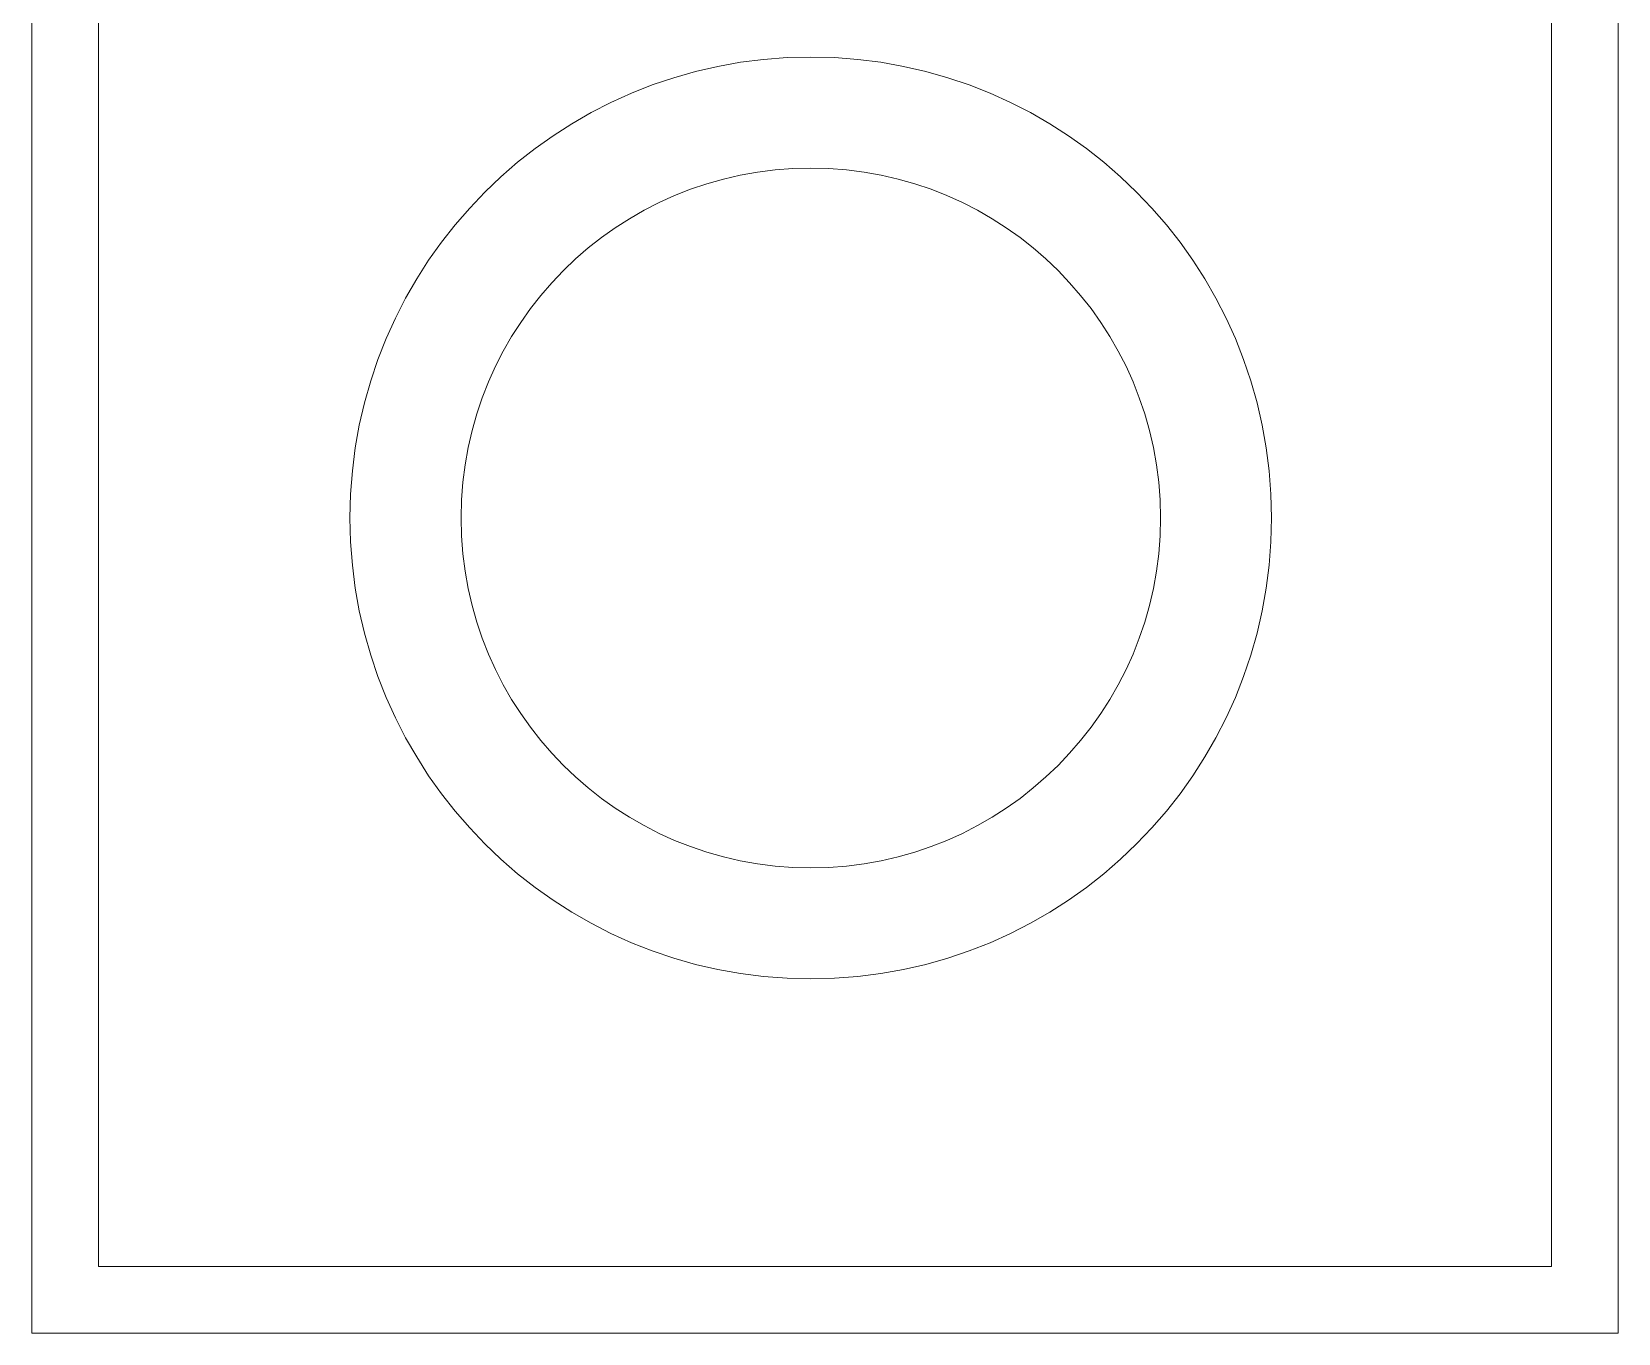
# Model space of a CAD drawing. Header units: centimetres. Extents: x -15692 to -14942, y 4339 to 5301.
# Drawn here: x -15550.6 to -15486.3, y 4586 to 4638.7 of the extents above; entities that cross this region are included whole.
import ezdxf

# ---------------------------------------------------------------- set-up
doc = ezdxf.new("R2010")
doc.units = ezdxf.units.CM
doc.layers.add('Objetos', color=34, linetype='Continuous', lineweight=13)

# ---------------------------------------------------------------- blocks, each defined once
blk = doc.blocks.new('mesa_centro_sala')
at = {"layer": 'Objetos'}
for p, q in [((-0.5126, 0), (0.5126, 0)), ((0.5126, 0), (0.5126, -0.64294)), ((-0.4856, -0.027), (0.4856, -0.027)), ((0.4856, -0.027), (0.4856, -0.61594)), ((0.4856, -0.61594), (-0.4856, -0.61594)), ((0.5126, -0.64294), (-0.5126, -0.64294))]:
    blk.add_line(p, q, dxfattribs=at)
for radius in [0.18674, 0.14174]:
    blk.add_circle((0.18232, -0.32724), radius, dxfattribs=at)

msp = doc.modelspace()

# ---------------------------------------------------------------- block references
at = {"xscale": 100, "yscale": 100, "zscale": 100, "rotation": 270}
msp.add_blockref('mesa_centro_sala', (-15486.331, 4637.22), dxfattribs=at)

doc.saveas('drawing.dxf')
